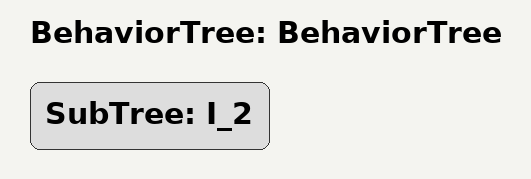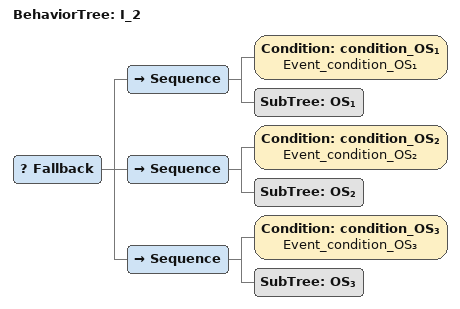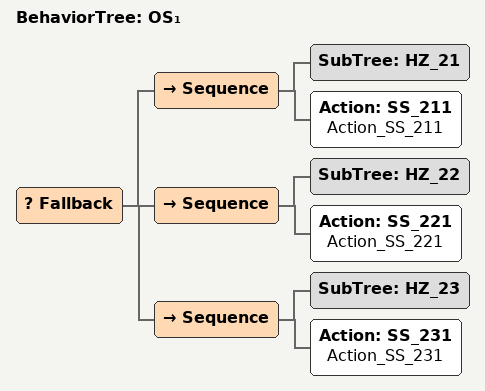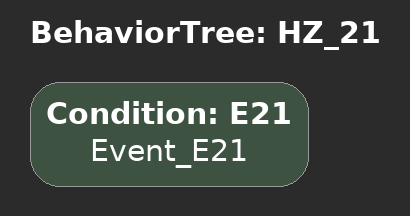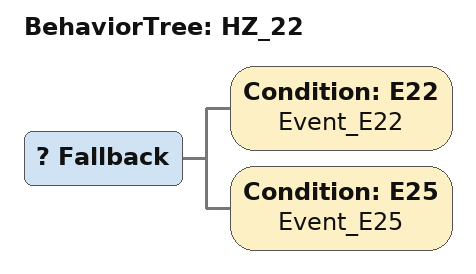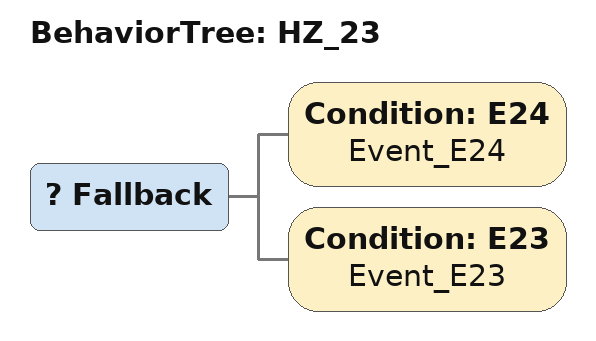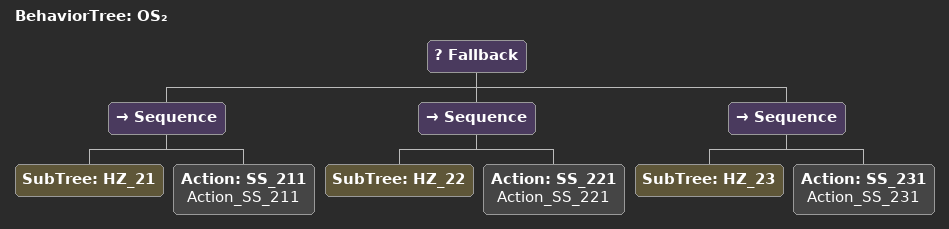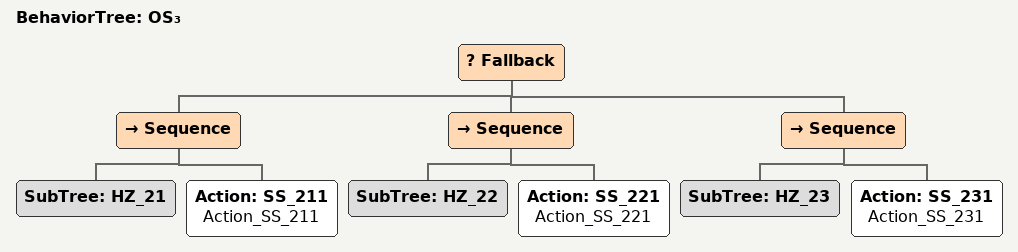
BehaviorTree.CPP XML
<?xml version="1.0" ?>
<root main_tree_to_execute="BehaviorTree">
  <BehaviorTree ID="BehaviorTree">
    <SubTree ID="I_2"/>
  </BehaviorTree>
  <BehaviorTree ID="I_2">
    <Fallback>
      <Sequence>
        <Condition ID="condition_OS₁" name="Event_condition_OS₁"/>
        <SubTree ID="OS₁"/>
      </Sequence>
      <Sequence>
        <Condition ID="condition_OS₂" name="Event_condition_OS₂"/>
        <SubTree ID="OS₂"/>
      </Sequence>
      <Sequence>
        <Condition ID="condition_OS₃" name="Event_condition_OS₃"/>
        <SubTree ID="OS₃"/>
      </Sequence>
    </Fallback>
  </BehaviorTree>
  <BehaviorTree ID="OS₁">
    <Fallback>
      <Sequence>
        <SubTree ID="HZ_21"/>
        <Action ID="SS_211" name="Action_SS_211"/>
      </Sequence>
      <Sequence>
        <SubTree ID="HZ_22"/>
        <Action ID="SS_221" name="Action_SS_221"/>
      </Sequence>
      <Sequence>
        <SubTree ID="HZ_23"/>
        <Action ID="SS_231" name="Action_SS_231"/>
      </Sequence>
    </Fallback>
  </BehaviorTree>
  <BehaviorTree ID="HZ_21">
    <Condition ID="E21" name="Event_E21"/>
  </BehaviorTree>
  <BehaviorTree ID="HZ_22">
    <Fallback>
      <Condition ID="E22" name="Event_E22"/>
      <Condition ID="E25" name="Event_E25"/>
    </Fallback>
  </BehaviorTree>
  <BehaviorTree ID="HZ_23">
    <Fallback>
      <Condition ID="E24" name="Event_E24"/>
      <Condition ID="E23" name="Event_E23"/>
    </Fallback>
  </BehaviorTree>
  <BehaviorTree ID="OS₂">
    <Fallback>
      <Sequence>
        <SubTree ID="HZ_21"/>
        <Action ID="SS_211" name="Action_SS_211"/>
      </Sequence>
      <Sequence>
        <SubTree ID="HZ_22"/>
        <Action ID="SS_221" name="Action_SS_221"/>
      </Sequence>
      <Sequence>
        <SubTree ID="HZ_23"/>
        <Action ID="SS_231" name="Action_SS_231"/>
      </Sequence>
    </Fallback>
  </BehaviorTree>
  <BehaviorTree ID="OS₃">
    <Fallback>
      <Sequence>
        <SubTree ID="HZ_21"/>
        <Action ID="SS_211" name="Action_SS_211"/>
      </Sequence>
      <Sequence>
        <SubTree ID="HZ_22"/>
        <Action ID="SS_221" name="Action_SS_221"/>
      </Sequence>
      <Sequence>
        <SubTree ID="HZ_23"/>
        <Action ID="SS_231" name="Action_SS_231"/>
      </Sequence>
    </Fallback>
  </BehaviorTree>
</root>
